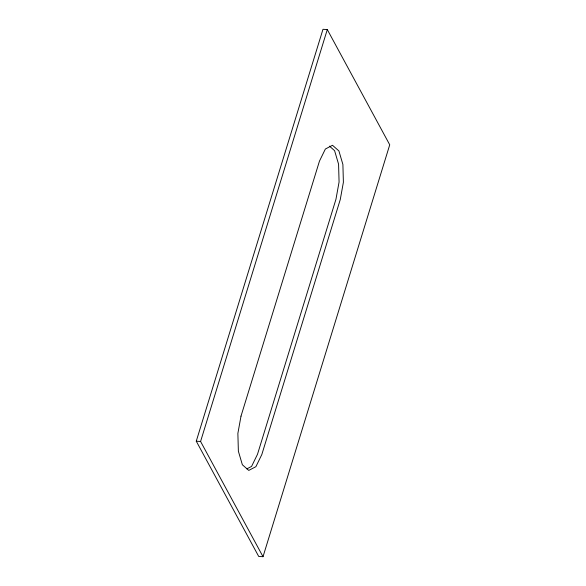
<?xml version="1.0" encoding="UTF-8"?>
<svg xmlns="http://www.w3.org/2000/svg" width="586" height="586" viewBox="0 0 586 586"><rect width="100%" height="100%" fill="white"/><g stroke="black" fill="none" stroke-linecap="round" stroke-linejoin="round"><path stroke-width="0.88" d="M196.266 441.192L322.981 29.3L327.296 29.571L389.734 144.808L263.019 556.7L258.704 556.429L196.266 441.192L200.58 441.47L263.019 556.7M200.58 441.47L327.296 29.571M246.831 468.895L251.584 466.405L257.503 454.267L335.946 199.291L339.074 182.012L338.576 164.205L334.591 150.661L329.457 146.134M241.007 416.133L237.872 433.413L238.37 451.22L242.362 464.757L248.772 470.419L255.899 466.676L261.817 454.546L340.261 199.562L343.389 182.283L342.898 164.476L338.906 150.932L332.489 145.277L325.369 149.02L319.451 161.15L241.007 416.133"/></g></svg>
